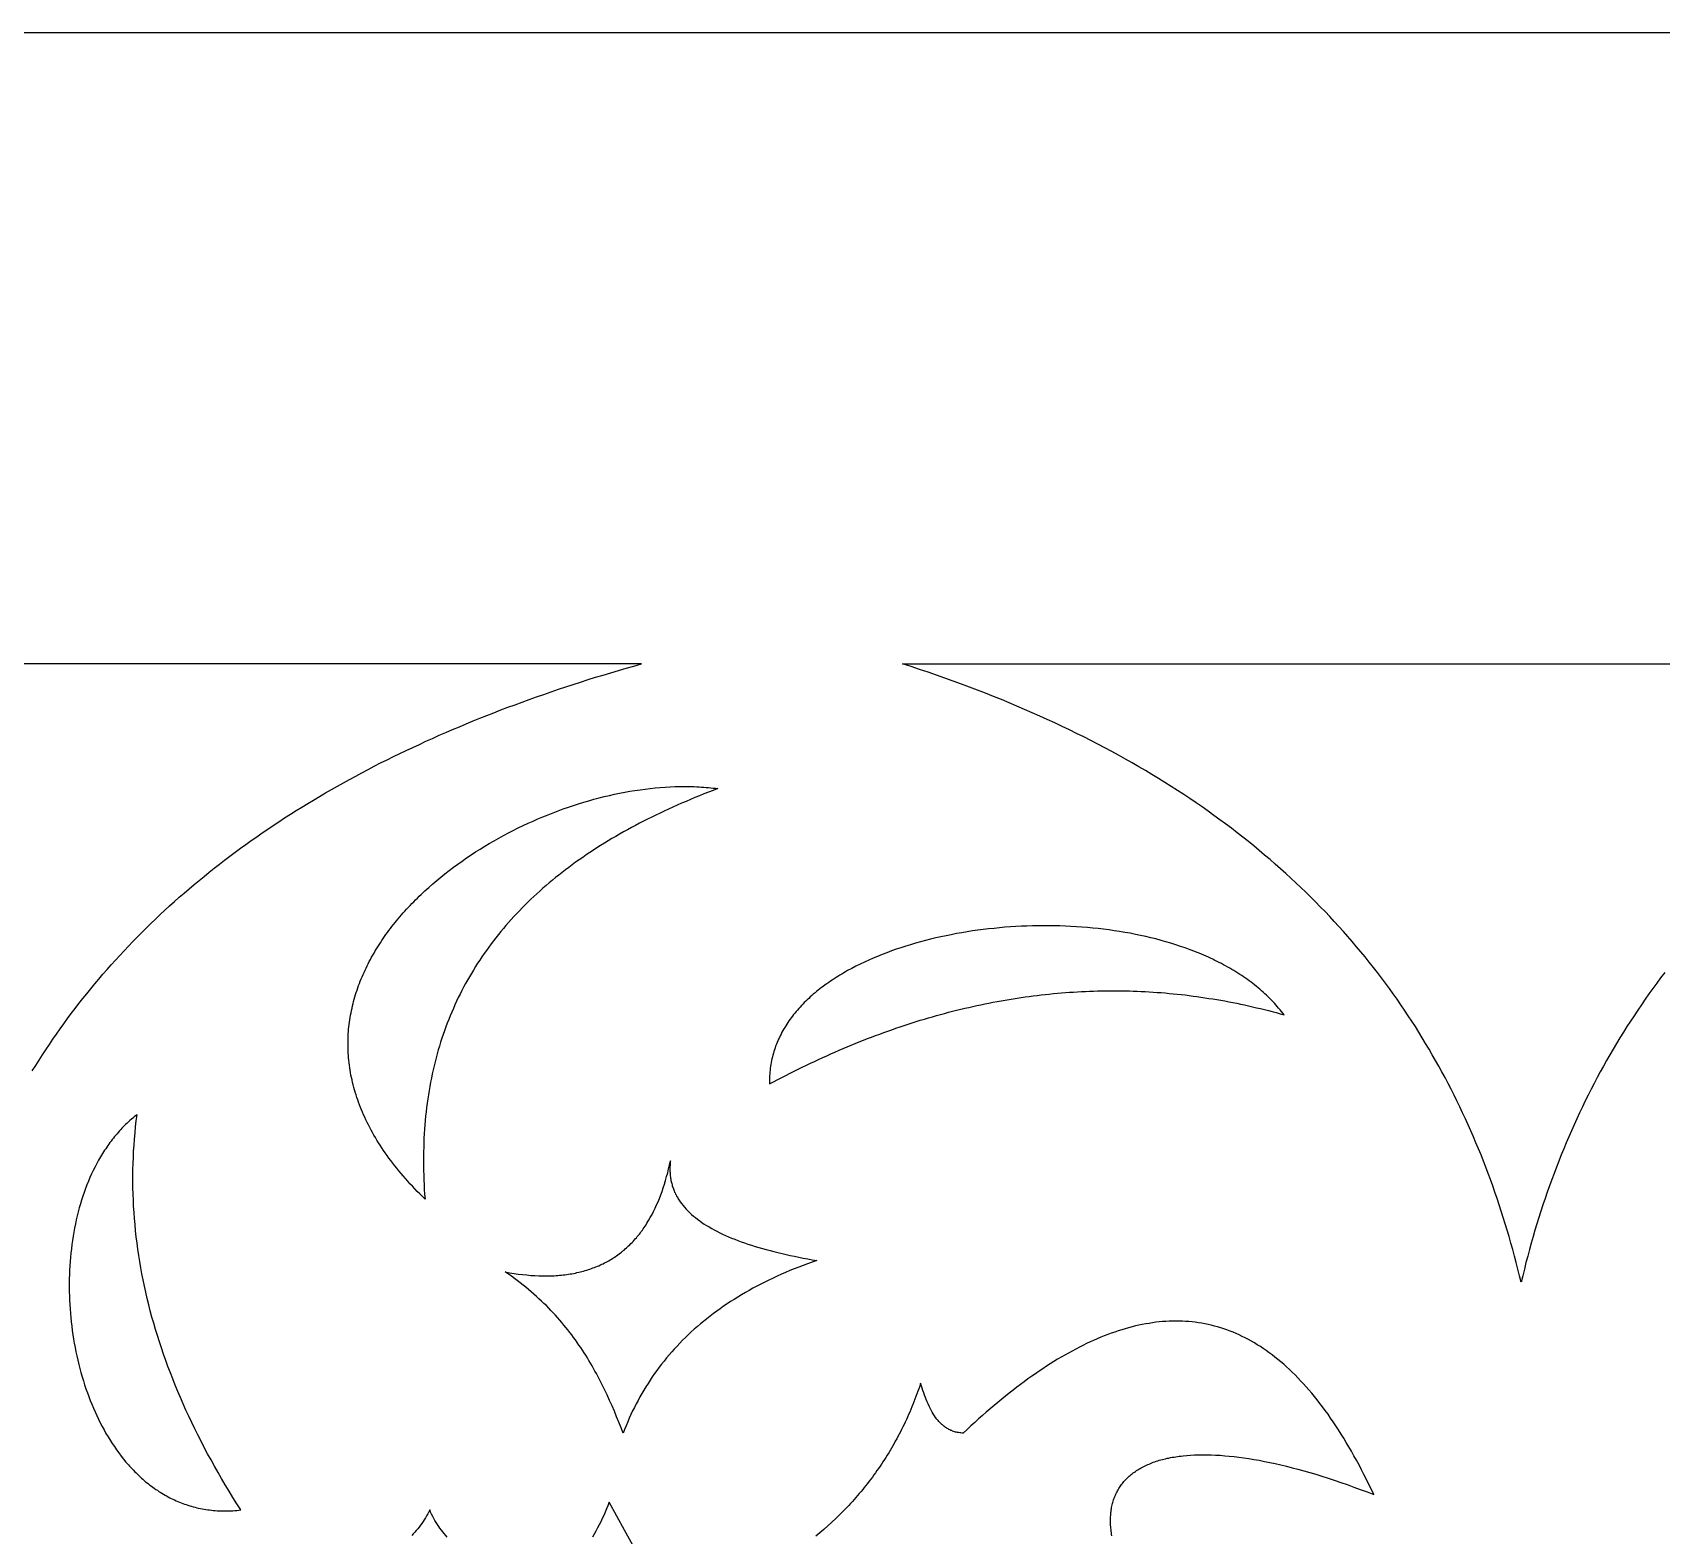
# Model space of a CAD drawing. Extents: x -4113 to -3113, y 1469 to 2469.
# Drawn here: x -3607.8 to -3453, y 2326.2 to 2469.1 of the extents above; entities that cross this region are included whole.
import ezdxf

# ---------------------------------------------------------------- set-up
doc = ezdxf.new("R2010")
doc.units = 0
doc.layers.add('PLAN_1', color=18, linetype='CONTINUOUS')

msp = doc.modelspace()

# ---------------------------------------------------------------- linework, layer by layer
at = {"layer": 'PLAN_1'}
for points in [[(-4113.04, 2469.07), (-3113.04, 2469.07), (-3113.04, 1469.07), (-4113.04, 1469.07)], [(-3570.53, 2358.2), (-3570.78, 2358.44), (-3571.03, 2358.69), (-3571.27, 2358.93), (-3571.5, 2359.18), (-3571.73, 2359.42), (-3571.96, 2359.66), (-3572.18, 2359.91), (-3572.4, 2360.15), (-3572.61, 2360.4), (-3572.81, 2360.64), (-3573.02, 2360.88), (-3573.21, 2361.13), (-3573.41, 2361.37), (-3573.6, 2361.62), (-3573.78, 2361.86), (-3573.96, 2362.1), (-3574.14, 2362.34), (-3574.31, 2362.59), (-3574.48, 2362.83), (-3574.64, 2363.07), (-3574.8, 2363.32), (-3574.95, 2363.56), (-3575.1, 2363.8), (-3575.25, 2364.04), (-3575.39, 2364.28), (-3575.52, 2364.52), (-3575.66, 2364.76), (-3575.79, 2365.01), (-3575.91, 2365.25), (-3576.03, 2365.49), (-3576.15, 2365.73), (-3576.26, 2365.97), (-3576.37, 2366.21), (-3576.47, 2366.45), (-3576.57, 2366.68), (-3576.67, 2366.92), (-3576.76, 2367.16), (-3576.85, 2367.4), (-3576.93, 2367.64), (-3577.01, 2367.87), (-3577.09, 2368.11), (-3577.16, 2368.35), (-3577.23, 2368.58), (-3577.3, 2368.82), (-3577.36, 2369.05), (-3577.42, 2369.29), (-3577.47, 2369.52), (-3577.52, 2369.76), (-3577.57, 2369.99), (-3577.61, 2370.23), (-3577.65, 2370.46), (-3577.69, 2370.69), (-3577.72, 2370.92), (-3577.75, 2371.16), (-3577.77, 2371.39), (-3577.79, 2371.62), (-3577.81, 2371.85), (-3577.83, 2372.08), (-3577.84, 2372.31), (-3577.84, 2372.54), (-3577.85, 2372.76), (-3577.85, 2372.99), (-3577.85, 2373.22), (-3577.84, 2373.45), (-3577.83, 2373.67), (-3577.82, 2373.9), (-3577.8, 2374.12), (-3577.79, 2374.35), (-3577.76, 2374.57), (-3577.74, 2374.79), (-3577.71, 2375.02), (-3577.68, 2375.24), (-3577.64, 2375.46), (-3577.61, 2375.68), (-3577.56, 2375.9), (-3577.52, 2376.12), (-3577.47, 2376.34), (-3577.42, 2376.56), (-3577.37, 2376.78), (-3577.32, 2376.99), (-3577.26, 2377.21), (-3577.19, 2377.43), (-3577.13, 2377.64), (-3577.06, 2377.85), (-3576.99, 2378.07), (-3576.92, 2378.28), (-3576.84, 2378.49), (-3576.76, 2378.7), (-3576.68, 2378.92), (-3576.6, 2379.12), (-3576.51, 2379.33), (-3576.42, 2379.54), (-3576.33, 2379.75), (-3576.23, 2379.96), (-3576.14, 2380.16), (-3576.04, 2380.37), (-3575.93, 2380.57), (-3575.83, 2380.78), (-3575.72, 2380.98), (-3575.61, 2381.18), (-3575.5, 2381.38), (-3575.38, 2381.58), (-3575.27, 2381.78), (-3575.15, 2381.98), (-3575.02, 2382.18), (-3574.9, 2382.37), (-3574.77, 2382.57), (-3574.64, 2382.77), (-3574.51, 2382.96), (-3574.38, 2383.15), (-3574.24, 2383.34), (-3574.1, 2383.54), (-3573.96, 2383.73), (-3573.82, 2383.92), (-3573.67, 2384.1), (-3573.53, 2384.29), (-3573.38, 2384.48), (-3573.23, 2384.66), (-3573.07, 2384.85), (-3572.92, 2385.03), (-3572.76, 2385.21), (-3572.6, 2385.4), (-3572.44, 2385.58), (-3572.28, 2385.76), (-3572.11, 2385.94), (-3571.94, 2386.11), (-3571.77, 2386.29), (-3571.6, 2386.46), (-3571.43, 2386.64), (-3571.26, 2386.81), (-3571.08, 2386.98), (-3570.9, 2387.15), (-3570.54, 2387.49), (-3570.17, 2387.83), (-3569.8, 2388.16), (-3569.42, 2388.48), (-3569.03, 2388.8), (-3568.64, 2389.12), (-3568.24, 2389.43), (-3567.83, 2389.74), (-3567.42, 2390.04), (-3567.01, 2390.33), (-3566.59, 2390.62), (-3566.16, 2390.91), (-3565.73, 2391.19), (-3565.3, 2391.47), (-3564.86, 2391.74), (-3564.42, 2392), (-3563.97, 2392.26), (-3563.52, 2392.51), (-3563.06, 2392.76), (-3562.61, 2393), (-3562.14, 2393.24), (-3561.68, 2393.47), (-3561.21, 2393.7), (-3560.74, 2393.92), (-3560.27, 2394.13), (-3559.8, 2394.34), (-3559.32, 2394.54), (-3558.84, 2394.73), (-3558.36, 2394.92), (-3557.88, 2395.1), (-3557.4, 2395.28), (-3556.91, 2395.45), (-3556.42, 2395.61), (-3555.94, 2395.77), (-3555.45, 2395.92), (-3554.96, 2396.06), (-3554.48, 2396.2), (-3553.99, 2396.33), (-3553.5, 2396.45), (-3553.01, 2396.56), (-3552.52, 2396.67), (-3552.04, 2396.77), (-3551.55, 2396.87), (-3551.07, 2396.96), (-3550.58, 2397.04), (-3550.1, 2397.11), (-3549.62, 2397.17), (-3549.14, 2397.23), (-3548.66, 2397.28), (-3548.19, 2397.32), (-3547.72, 2397.36), (-3547.25, 2397.38), (-3546.78, 2397.4), (-3546.31, 2397.41), (-3545.85, 2397.42), (-3545.62, 2397.42), (-3545.39, 2397.41), (-3545.17, 2397.41), (-3544.94, 2397.4), (-3544.71, 2397.39), (-3544.49, 2397.38), (-3544.26, 2397.36), (-3544.04, 2397.35), (-3543.82, 2397.33), (-3543.6, 2397.31), (-3543.38, 2397.29), (-3543.16, 2397.27), (-3542.94, 2397.24), (-3542.72, 2397.21), (-3543.16, 2397.04), (-3543.6, 2396.88), (-3544.03, 2396.71), (-3544.46, 2396.53), (-3544.89, 2396.36), (-3545.31, 2396.18), (-3545.73, 2396), (-3546.15, 2395.82), (-3546.56, 2395.64), (-3546.98, 2395.46), (-3547.38, 2395.27), (-3547.79, 2395.08), (-3548.19, 2394.89), (-3548.59, 2394.7), (-3548.99, 2394.51), (-3549.38, 2394.31), (-3549.77, 2394.12), (-3550.15, 2393.92), (-3550.54, 2393.71), (-3550.92, 2393.51), (-3551.29, 2393.3), (-3551.67, 2393.1), (-3552.04, 2392.89), (-3552.4, 2392.67), (-3552.77, 2392.46), (-3553.13, 2392.24), (-3553.48, 2392.03), (-3553.84, 2391.81), (-3554.19, 2391.58), (-3554.53, 2391.36), (-3554.88, 2391.13), (-3555.22, 2390.91), (-3555.55, 2390.67), (-3555.89, 2390.44), (-3556.22, 2390.21), (-3556.54, 2389.97), (-3556.86, 2389.73), (-3557.18, 2389.49), (-3557.5, 2389.25), (-3557.81, 2389), (-3558.12, 2388.75), (-3558.43, 2388.5), (-3558.73, 2388.25), (-3559.03, 2388), (-3559.32, 2387.74), (-3559.62, 2387.48), (-3559.9, 2387.22), (-3560.19, 2386.96), (-3560.47, 2386.69), (-3560.75, 2386.43), (-3561.02, 2386.16), (-3561.29, 2385.89), (-3561.56, 2385.61), (-3561.82, 2385.34), (-3562.08, 2385.06), (-3562.34, 2384.78), (-3562.59, 2384.49), (-3562.84, 2384.21), (-3563.08, 2383.92), (-3563.33, 2383.63), (-3563.56, 2383.34), (-3563.8, 2383.04), (-3564.03, 2382.75), (-3564.25, 2382.45), (-3564.48, 2382.15), (-3564.7, 2381.84), (-3564.91, 2381.54), (-3565.12, 2381.23), (-3565.33, 2380.92), (-3565.53, 2380.61), (-3565.74, 2380.29), (-3565.93, 2379.97), (-3566.12, 2379.65), (-3566.31, 2379.33), (-3566.5, 2379.01), (-3566.68, 2378.68), (-3566.86, 2378.35), (-3567.03, 2378.02), (-3567.2, 2377.68), (-3567.37, 2377.35), (-3567.53, 2377.01), (-3567.69, 2376.66), (-3567.84, 2376.32), (-3567.99, 2375.97), (-3568.14, 2375.62), (-3568.28, 2375.27), (-3568.42, 2374.92), (-3568.55, 2374.56), (-3568.68, 2374.2), (-3568.81, 2373.84), (-3568.93, 2373.48), (-3569.05, 2373.11), (-3569.16, 2372.74), (-3569.27, 2372.37), (-3569.38, 2372), (-3569.48, 2371.62), (-3569.58, 2371.24), (-3569.67, 2370.86), (-3569.76, 2370.48), (-3569.85, 2370.09), (-3569.93, 2369.7), (-3570.01, 2369.31), (-3570.08, 2368.91), (-3570.15, 2368.52), (-3570.21, 2368.12), (-3570.27, 2367.72), (-3570.33, 2367.31), (-3570.38, 2366.9), (-3570.43, 2366.49), (-3570.48, 2366.08), (-3570.51, 2365.67), (-3570.55, 2365.25), (-3570.58, 2364.83), (-3570.61, 2364.4), (-3570.63, 2363.98), (-3570.65, 2363.55), (-3570.66, 2363.12), (-3570.67, 2362.68), (-3570.68, 2362.25), (-3570.68, 2361.81), (-3570.68, 2361.37), (-3570.67, 2360.92), (-3570.66, 2360.48), (-3570.64, 2360.03), (-3570.62, 2359.57), (-3570.6, 2359.12), (-3570.57, 2358.66)], [(-3488.89, 2375.71), (-3489.02, 2375.87), (-3489.14, 2376.04), (-3489.28, 2376.2), (-3489.41, 2376.36), (-3489.54, 2376.51), (-3489.68, 2376.67), (-3489.82, 2376.82), (-3489.97, 2376.98), (-3490.11, 2377.13), (-3490.26, 2377.28), (-3490.41, 2377.42), (-3490.56, 2377.57), (-3490.72, 2377.71), (-3490.87, 2377.86), (-3491.03, 2378), (-3491.19, 2378.14), (-3491.36, 2378.27), (-3491.52, 2378.41), (-3491.69, 2378.55), (-3491.86, 2378.68), (-3492.03, 2378.81), (-3492.21, 2378.94), (-3492.38, 2379.07), (-3492.56, 2379.19), (-3492.74, 2379.32), (-3492.92, 2379.44), (-3493.11, 2379.56), (-3493.29, 2379.68), (-3493.48, 2379.8), (-3493.67, 2379.91), (-3493.86, 2380.03), (-3494.06, 2380.14), (-3494.25, 2380.25), (-3494.45, 2380.36), (-3494.65, 2380.47), (-3494.85, 2380.58), (-3495.05, 2380.68), (-3495.26, 2380.79), (-3495.46, 2380.89), (-3495.67, 2380.99), (-3495.88, 2381.09), (-3496.09, 2381.18), (-3496.3, 2381.28), (-3496.51, 2381.37), (-3496.73, 2381.47), (-3496.95, 2381.56), (-3497.16, 2381.64), (-3497.38, 2381.73), (-3497.83, 2381.9), (-3498.28, 2382.07), (-3498.73, 2382.22), (-3499.19, 2382.38), (-3499.65, 2382.52), (-3500.12, 2382.66), (-3500.59, 2382.79), (-3501.07, 2382.92), (-3501.55, 2383.04), (-3502.04, 2383.15), (-3502.53, 2383.26), (-3503.02, 2383.36), (-3503.52, 2383.46), (-3504.02, 2383.55), (-3504.52, 2383.63), (-3505.03, 2383.71), (-3505.53, 2383.78), (-3506.04, 2383.85), (-3506.56, 2383.91), (-3507.07, 2383.96), (-3507.59, 2384.01), (-3508.11, 2384.05), (-3508.62, 2384.09), (-3509.15, 2384.12), (-3509.67, 2384.14), (-3510.19, 2384.16), (-3510.71, 2384.17), (-3511.24, 2384.18), (-3511.76, 2384.18), (-3512.28, 2384.18), (-3512.81, 2384.17), (-3513.33, 2384.15), (-3513.86, 2384.13), (-3514.38, 2384.1), (-3514.9, 2384.07), (-3515.42, 2384.03), (-3515.94, 2383.98), (-3516.46, 2383.93), (-3516.97, 2383.88), (-3517.49, 2383.82), (-3518, 2383.75), (-3518.51, 2383.68), (-3519.02, 2383.6), (-3519.52, 2383.52), (-3520.03, 2383.43), (-3520.53, 2383.33), (-3521.02, 2383.23), (-3521.51, 2383.13), (-3522, 2383.02), (-3522.49, 2382.9), (-3522.97, 2382.78), (-3523.45, 2382.65), (-3523.92, 2382.52), (-3524.39, 2382.38), (-3524.85, 2382.24), (-3525.31, 2382.09), (-3525.77, 2381.94), (-3526.21, 2381.78), (-3526.66, 2381.62), (-3527.09, 2381.45), (-3527.53, 2381.27), (-3527.95, 2381.09), (-3528.37, 2380.91), (-3528.78, 2380.72), (-3529.19, 2380.53), (-3529.59, 2380.33), (-3529.98, 2380.12), (-3530.37, 2379.91), (-3530.56, 2379.8), (-3530.74, 2379.7), (-3530.93, 2379.59), (-3531.11, 2379.48), (-3531.29, 2379.36), (-3531.47, 2379.25), (-3531.65, 2379.14), (-3531.83, 2379.02), (-3532, 2378.9), (-3532.17, 2378.79), (-3532.34, 2378.67), (-3532.51, 2378.55), (-3532.68, 2378.42), (-3532.84, 2378.3), (-3533, 2378.18), (-3533.16, 2378.05), (-3533.32, 2377.92), (-3533.47, 2377.8), (-3533.63, 2377.67), (-3533.77, 2377.54), (-3533.92, 2377.41), (-3534.07, 2377.27), (-3534.21, 2377.14), (-3534.35, 2377), (-3534.49, 2376.87), (-3534.62, 2376.73), (-3534.76, 2376.59), (-3534.89, 2376.45), (-3535.02, 2376.31), (-3535.14, 2376.17), (-3535.26, 2376.02), (-3535.38, 2375.88), (-3535.5, 2375.73), (-3535.62, 2375.59), (-3535.73, 2375.44), (-3535.84, 2375.29), (-3535.95, 2375.14), (-3536.05, 2374.99), (-3536.15, 2374.83), (-3536.25, 2374.68), (-3536.35, 2374.52), (-3536.44, 2374.37), (-3536.53, 2374.21), (-3536.62, 2374.05), (-3536.7, 2373.89), (-3536.78, 2373.73), (-3536.86, 2373.57), (-3536.94, 2373.4), (-3537.01, 2373.24), (-3537.08, 2373.07), (-3537.14, 2372.91), (-3537.21, 2372.74), (-3537.27, 2372.57), (-3537.32, 2372.4), (-3537.38, 2372.23), (-3537.43, 2372.06), (-3537.48, 2371.88), (-3537.52, 2371.71), (-3537.56, 2371.53), (-3537.6, 2371.36), (-3537.63, 2371.18), (-3537.66, 2371), (-3537.69, 2370.82), (-3537.72, 2370.64), (-3537.74, 2370.45), (-3537.75, 2370.27), (-3537.77, 2370.09), (-3537.78, 2369.9), (-3537.79, 2369.71), (-3537.79, 2369.52), (-3537.79, 2369.34), (-3537.79, 2369.14), (-3537.4, 2369.35), (-3537.01, 2369.56), (-3536.62, 2369.76), (-3536.23, 2369.96), (-3535.84, 2370.16), (-3535.45, 2370.35), (-3535.07, 2370.55), (-3534.68, 2370.74), (-3534.29, 2370.92), (-3533.9, 2371.11), (-3533.51, 2371.29), (-3533.13, 2371.47), (-3532.74, 2371.65), (-3532.35, 2371.83), (-3531.96, 2372), (-3531.58, 2372.17), (-3531.19, 2372.34), (-3530.8, 2372.5), (-3530.42, 2372.67), (-3530.03, 2372.83), (-3529.64, 2372.99), (-3529.26, 2373.14), (-3528.87, 2373.3), (-3528.48, 2373.45), (-3528.1, 2373.6), (-3527.71, 2373.74), (-3527.32, 2373.89), (-3526.94, 2374.03), (-3526.55, 2374.17), (-3526.17, 2374.3), (-3525.78, 2374.44), (-3525.39, 2374.57), (-3525.01, 2374.7), (-3524.62, 2374.82), (-3524.24, 2374.95), (-3523.85, 2375.07), (-3523.47, 2375.19), (-3523.08, 2375.3), (-3522.7, 2375.42), (-3522.31, 2375.53), (-3521.93, 2375.64), (-3521.55, 2375.74), (-3521.16, 2375.85), (-3520.78, 2375.95), (-3520.39, 2376.05), (-3520.01, 2376.15), (-3519.62, 2376.24), (-3519.24, 2376.33), (-3518.86, 2376.42), (-3518.47, 2376.51), (-3518.09, 2376.59), (-3517.71, 2376.67), (-3517.32, 2376.75), (-3516.94, 2376.83), (-3516.56, 2376.91), (-3516.17, 2376.98), (-3515.79, 2377.05), (-3515.41, 2377.12), (-3515.03, 2377.18), (-3514.64, 2377.24), (-3514.26, 2377.3), (-3513.88, 2377.36), (-3513.5, 2377.41), (-3513.11, 2377.47), (-3512.73, 2377.52), (-3512.35, 2377.56), (-3511.97, 2377.61), (-3511.59, 2377.65), (-3511.21, 2377.69), (-3510.82, 2377.73), (-3510.44, 2377.77), (-3510.06, 2377.8), (-3509.68, 2377.83), (-3509.3, 2377.86), (-3508.92, 2377.88), (-3508.54, 2377.9), (-3508.16, 2377.93), (-3507.78, 2377.94), (-3507.4, 2377.96), (-3507.02, 2377.97), (-3506.64, 2377.98), (-3506.26, 2377.99), (-3505.88, 2378), (-3505.5, 2378), (-3505.12, 2378), (-3504.74, 2378), (-3504.36, 2378), (-3503.98, 2377.99), (-3503.6, 2377.98), (-3503.22, 2377.97), (-3502.84, 2377.95), (-3502.46, 2377.94), (-3502.08, 2377.92), (-3501.7, 2377.9), (-3501.32, 2377.87), (-3500.95, 2377.85), (-3500.57, 2377.82), (-3500.19, 2377.79), (-3499.81, 2377.75), (-3499.43, 2377.72), (-3499.06, 2377.68), (-3498.68, 2377.64), (-3498.3, 2377.6), (-3497.92, 2377.55), (-3497.54, 2377.5), (-3497.17, 2377.45), (-3496.79, 2377.4), (-3496.41, 2377.34), (-3496.04, 2377.28), (-3495.66, 2377.22), (-3495.28, 2377.16), (-3494.9, 2377.09), (-3494.53, 2377.03), (-3494.15, 2376.95), (-3493.77, 2376.88), (-3493.4, 2376.81), (-3493.02, 2376.73), (-3492.65, 2376.65), (-3492.27, 2376.57), (-3491.89, 2376.48), (-3491.52, 2376.39), (-3491.14, 2376.3), (-3490.77, 2376.21), (-3490.39, 2376.11), (-3490.02, 2376.02), (-3489.64, 2375.92), (-3489.27, 2375.81)], [(-3597.9, 2366.22), (-3598.04, 2366.12), (-3598.17, 2366.01), (-3598.31, 2365.89), (-3598.44, 2365.78), (-3598.57, 2365.66), (-3598.7, 2365.55), (-3598.83, 2365.43), (-3598.96, 2365.31), (-3599.08, 2365.18), (-3599.21, 2365.06), (-3599.33, 2364.93), (-3599.45, 2364.81), (-3599.57, 2364.68), (-3599.69, 2364.54), (-3599.8, 2364.41), (-3599.92, 2364.28), (-3600.03, 2364.14), (-3600.14, 2364), (-3600.25, 2363.86), (-3600.36, 2363.72), (-3600.47, 2363.58), (-3600.57, 2363.43), (-3600.68, 2363.29), (-3600.78, 2363.14), (-3600.88, 2362.99), (-3600.98, 2362.84), (-3601.08, 2362.69), (-3601.17, 2362.54), (-3601.36, 2362.23), (-3601.55, 2361.91), (-3601.72, 2361.59), (-3601.89, 2361.26), (-3602.06, 2360.93), (-3602.22, 2360.59), (-3602.37, 2360.25), (-3602.52, 2359.91), (-3602.66, 2359.56), (-3602.8, 2359.2), (-3602.93, 2358.84), (-3603.05, 2358.48), (-3603.17, 2358.11), (-3603.28, 2357.74), (-3603.39, 2357.37), (-3603.49, 2356.99), (-3603.58, 2356.61), (-3603.67, 2356.23), (-3603.76, 2355.84), (-3603.84, 2355.45), (-3603.91, 2355.06), (-3603.98, 2354.67), (-3604.04, 2354.27), (-3604.09, 2353.88), (-3604.14, 2353.48), (-3604.19, 2353.07), (-3604.23, 2352.67), (-3604.26, 2352.27), (-3604.29, 2351.86), (-3604.31, 2351.45), (-3604.33, 2351.04), (-3604.34, 2350.63), (-3604.34, 2350.22), (-3604.34, 2349.81), (-3604.34, 2349.4), (-3604.33, 2348.99), (-3604.31, 2348.58), (-3604.29, 2348.17), (-3604.26, 2347.76), (-3604.23, 2347.34), (-3604.19, 2346.93), (-3604.15, 2346.52), (-3604.1, 2346.11), (-3604.05, 2345.71), (-3603.99, 2345.3), (-3603.93, 2344.89), (-3603.86, 2344.49), (-3603.78, 2344.09), (-3603.7, 2343.69), (-3603.62, 2343.29), (-3603.53, 2342.89), (-3603.43, 2342.49), (-3603.33, 2342.1), (-3603.23, 2341.71), (-3603.12, 2341.32), (-3603, 2340.94), (-3602.88, 2340.56), (-3602.75, 2340.18), (-3602.62, 2339.8), (-3602.48, 2339.43), (-3602.34, 2339.06), (-3602.2, 2338.7), (-3602.04, 2338.34), (-3601.89, 2337.98), (-3601.73, 2337.63), (-3601.56, 2337.28), (-3601.39, 2336.93), (-3601.21, 2336.6), (-3601.03, 2336.26), (-3600.85, 2335.93), (-3600.65, 2335.61), (-3600.46, 2335.29), (-3600.26, 2334.97), (-3600.05, 2334.67), (-3599.84, 2334.36), (-3599.63, 2334.07), (-3599.41, 2333.78), (-3599.18, 2333.49), (-3598.95, 2333.21), (-3598.72, 2332.94), (-3598.6, 2332.81), (-3598.48, 2332.68), (-3598.36, 2332.55), (-3598.23, 2332.42), (-3598.11, 2332.29), (-3597.99, 2332.17), (-3597.86, 2332.04), (-3597.73, 2331.92), (-3597.6, 2331.8), (-3597.47, 2331.69), (-3597.34, 2331.57), (-3597.21, 2331.46), (-3597.08, 2331.34), (-3596.95, 2331.23), (-3596.81, 2331.13), (-3596.67, 2331.02), (-3596.54, 2330.91), (-3596.4, 2330.81), (-3596.26, 2330.71), (-3596.12, 2330.61), (-3595.97, 2330.52), (-3595.83, 2330.42), (-3595.69, 2330.33), (-3595.54, 2330.24), (-3595.39, 2330.15), (-3595.24, 2330.07), (-3595.1, 2329.98), (-3594.95, 2329.9), (-3594.79, 2329.82), (-3594.64, 2329.75), (-3594.49, 2329.67), (-3594.33, 2329.6), (-3594.18, 2329.53), (-3594.02, 2329.46), (-3593.86, 2329.4), (-3593.7, 2329.33), (-3593.54, 2329.27), (-3593.38, 2329.21), (-3593.22, 2329.16), (-3593.06, 2329.1), (-3592.89, 2329.05), (-3592.72, 2329), (-3592.56, 2328.96), (-3592.39, 2328.91), (-3592.22, 2328.87), (-3592.05, 2328.83), (-3591.88, 2328.8), (-3591.71, 2328.76), (-3591.53, 2328.73), (-3591.36, 2328.7), (-3591.18, 2328.67), (-3591, 2328.65), (-3590.83, 2328.63), (-3590.65, 2328.61), (-3590.47, 2328.6), (-3590.29, 2328.58), (-3590.1, 2328.57), (-3589.92, 2328.57), (-3589.74, 2328.56), (-3589.55, 2328.56), (-3589.36, 2328.56), (-3589.18, 2328.57), (-3588.99, 2328.57), (-3588.8, 2328.58), (-3588.61, 2328.59), (-3588.42, 2328.61), (-3588.22, 2328.63), (-3588.03, 2328.65), (-3588.41, 2329.25), (-3588.78, 2329.84), (-3589.15, 2330.44), (-3589.51, 2331.03), (-3589.86, 2331.63), (-3590.2, 2332.22), (-3590.54, 2332.82), (-3590.87, 2333.41), (-3591.19, 2334), (-3591.51, 2334.6), (-3591.82, 2335.19), (-3592.12, 2335.78), (-3592.41, 2336.37), (-3592.7, 2336.97), (-3592.98, 2337.56), (-3593.25, 2338.15), (-3593.52, 2338.74), (-3593.77, 2339.33), (-3594.02, 2339.92), (-3594.27, 2340.51), (-3594.51, 2341.1), (-3594.73, 2341.69), (-3594.96, 2342.28), (-3595.17, 2342.87), (-3595.38, 2343.46), (-3595.58, 2344.05), (-3595.77, 2344.64), (-3595.96, 2345.23), (-3596.14, 2345.82), (-3596.31, 2346.4), (-3596.48, 2346.99), (-3596.64, 2347.58), (-3596.79, 2348.16), (-3596.93, 2348.75), (-3597.07, 2349.34), (-3597.19, 2349.92), (-3597.32, 2350.51), (-3597.43, 2351.09), (-3597.54, 2351.68), (-3597.64, 2352.26), (-3597.73, 2352.85), (-3597.82, 2353.43), (-3597.9, 2354.02), (-3597.97, 2354.6), (-3598.03, 2355.18), (-3598.09, 2355.77), (-3598.14, 2356.35), (-3598.18, 2356.93), (-3598.22, 2357.52), (-3598.25, 2358.1), (-3598.27, 2358.68), (-3598.29, 2359.26), (-3598.29, 2359.84), (-3598.29, 2360.43), (-3598.29, 2361.01), (-3598.27, 2361.59), (-3598.25, 2362.17), (-3598.22, 2362.75), (-3598.18, 2363.33), (-3598.14, 2363.91), (-3598.09, 2364.49), (-3598.03, 2365.07), (-3597.97, 2365.64)], [(-3562.91, 2351.27), (-3562.49, 2351.2), (-3562.07, 2351.13), (-3561.67, 2351.07), (-3561.27, 2351.03), (-3560.87, 2350.99), (-3560.48, 2350.95), (-3560.09, 2350.93), (-3559.72, 2350.91), (-3559.34, 2350.9), (-3558.98, 2350.9), (-3558.61, 2350.91), (-3558.44, 2350.92), (-3558.26, 2350.92), (-3558.08, 2350.93), (-3557.91, 2350.95), (-3557.74, 2350.96), (-3557.57, 2350.98), (-3557.4, 2350.99), (-3557.23, 2351.01), (-3557.06, 2351.04), (-3556.89, 2351.06), (-3556.73, 2351.09), (-3556.57, 2351.11), (-3556.4, 2351.14), (-3556.24, 2351.17), (-3556.09, 2351.21), (-3555.93, 2351.24), (-3555.77, 2351.28), (-3555.62, 2351.32), (-3555.47, 2351.36), (-3555.31, 2351.4), (-3555.16, 2351.45), (-3555.01, 2351.5), (-3554.87, 2351.54), (-3554.72, 2351.59), (-3554.58, 2351.65), (-3554.43, 2351.7), (-3554.29, 2351.76), (-3554.15, 2351.81), (-3554.01, 2351.87), (-3553.87, 2351.94), (-3553.73, 2352), (-3553.6, 2352.06), (-3553.47, 2352.13), (-3553.33, 2352.2), (-3553.2, 2352.27), (-3553.07, 2352.34), (-3552.94, 2352.42), (-3552.82, 2352.5), (-3552.69, 2352.57), (-3552.57, 2352.65), (-3552.44, 2352.74), (-3552.32, 2352.82), (-3552.2, 2352.91), (-3552.08, 2352.99), (-3551.96, 2353.08), (-3551.85, 2353.17), (-3551.73, 2353.27), (-3551.62, 2353.36), (-3551.51, 2353.46), (-3551.39, 2353.56), (-3551.28, 2353.66), (-3551.18, 2353.76), (-3551.07, 2353.86), (-3550.96, 2353.97), (-3550.86, 2354.07), (-3550.76, 2354.18), (-3550.65, 2354.29), (-3550.55, 2354.41), (-3550.45, 2354.52), (-3550.36, 2354.64), (-3550.26, 2354.76), (-3550.16, 2354.88), (-3550.07, 2355), (-3549.98, 2355.12), (-3549.88, 2355.24), (-3549.79, 2355.37), (-3549.7, 2355.5), (-3549.62, 2355.63), (-3549.53, 2355.76), (-3549.45, 2355.9), (-3549.28, 2356.17), (-3549.12, 2356.45), (-3548.96, 2356.74), (-3548.81, 2357.03), (-3548.66, 2357.33), (-3548.52, 2357.64), (-3548.38, 2357.95), (-3548.25, 2358.27), (-3548.13, 2358.6), (-3548, 2358.93), (-3547.89, 2359.27), (-3547.78, 2359.62), (-3547.67, 2359.98), (-3547.57, 2360.34), (-3547.47, 2360.7), (-3547.38, 2361.08), (-3547.29, 2361.46), (-3547.21, 2361.85), (-3547.22, 2361.73), (-3547.23, 2361.62), (-3547.24, 2361.5), (-3547.25, 2361.39), (-3547.26, 2361.27), (-3547.26, 2361.16), (-3547.26, 2361.05), (-3547.26, 2360.94), (-3547.26, 2360.83), (-3547.25, 2360.72), (-3547.25, 2360.61), (-3547.24, 2360.5), (-3547.23, 2360.4), (-3547.21, 2360.29), (-3547.2, 2360.18), (-3547.18, 2360.08), (-3547.16, 2359.98), (-3547.14, 2359.87), (-3547.11, 2359.77), (-3547.09, 2359.67), (-3547.06, 2359.56), (-3547.03, 2359.46), (-3547, 2359.36), (-3546.96, 2359.26), (-3546.93, 2359.17), (-3546.89, 2359.07), (-3546.85, 2358.97), (-3546.81, 2358.87), (-3546.76, 2358.78), (-3546.72, 2358.68), (-3546.67, 2358.59), (-3546.62, 2358.49), (-3546.57, 2358.4), (-3546.51, 2358.31), (-3546.46, 2358.22), (-3546.4, 2358.12), (-3546.34, 2358.03), (-3546.28, 2357.94), (-3546.15, 2357.77), (-3546.01, 2357.59), (-3545.87, 2357.42), (-3545.71, 2357.25), (-3545.55, 2357.08), (-3545.39, 2356.92), (-3545.21, 2356.75), (-3545.03, 2356.59), (-3544.84, 2356.44), (-3544.64, 2356.28), (-3544.43, 2356.13), (-3544.22, 2355.98), (-3544, 2355.83), (-3543.77, 2355.69), (-3543.53, 2355.55), (-3543.29, 2355.41), (-3543.04, 2355.27), (-3542.79, 2355.14), (-3542.52, 2355), (-3542.25, 2354.87), (-3541.97, 2354.75), (-3541.69, 2354.62), (-3541.4, 2354.5), (-3541.1, 2354.38), (-3540.79, 2354.26), (-3540.48, 2354.14), (-3540.16, 2354.03), (-3539.84, 2353.92), (-3539.5, 2353.81), (-3539.16, 2353.7), (-3538.82, 2353.6), (-3538.46, 2353.5), (-3538.11, 2353.4), (-3537.74, 2353.3), (-3537.37, 2353.21), (-3536.99, 2353.11), (-3536.6, 2353.02), (-3536.21, 2352.93), (-3535.82, 2352.84), (-3535.41, 2352.76), (-3535, 2352.68), (-3534.59, 2352.6), (-3534.16, 2352.52), (-3533.74, 2352.44), (-3533.3, 2352.37), (-3533.74, 2352.21), (-3534.17, 2352.06), (-3534.6, 2351.9), (-3535.02, 2351.73), (-3535.44, 2351.57), (-3535.86, 2351.4), (-3536.26, 2351.22), (-3536.67, 2351.05), (-3537.07, 2350.87), (-3537.46, 2350.68), (-3537.85, 2350.5), (-3538.24, 2350.31), (-3538.62, 2350.11), (-3538.99, 2349.92), (-3539.37, 2349.72), (-3539.73, 2349.52), (-3540.09, 2349.31), (-3540.45, 2349.1), (-3540.8, 2348.89), (-3541.15, 2348.67), (-3541.49, 2348.45), (-3541.83, 2348.23), (-3542.16, 2348.01), (-3542.49, 2347.78), (-3542.81, 2347.54), (-3543.13, 2347.31), (-3543.44, 2347.07), (-3543.75, 2346.83), (-3544.06, 2346.58), (-3544.36, 2346.34), (-3544.65, 2346.08), (-3544.94, 2345.83), (-3545.23, 2345.57), (-3545.51, 2345.31), (-3545.78, 2345.04), (-3546.05, 2344.78), (-3546.32, 2344.51), (-3546.58, 2344.23), (-3546.84, 2343.95), (-3547.09, 2343.67), (-3547.33, 2343.39), (-3547.58, 2343.1), (-3547.81, 2342.81), (-3548.05, 2342.52), (-3548.27, 2342.22), (-3548.5, 2341.92), (-3548.71, 2341.61), (-3548.93, 2341.31), (-3549.14, 2341), (-3549.34, 2340.68), (-3549.54, 2340.37), (-3549.73, 2340.04), (-3549.92, 2339.72), (-3550.11, 2339.39), (-3550.29, 2339.06), (-3550.46, 2338.73), (-3550.63, 2338.4), (-3550.8, 2338.06), (-3550.96, 2337.71), (-3551.12, 2337.37), (-3551.27, 2337.02), (-3551.41, 2336.66), (-3551.56, 2336.31), (-3551.69, 2335.95), (-3551.9, 2336.47), (-3552.11, 2336.99), (-3552.32, 2337.51), (-3552.54, 2338.03), (-3552.76, 2338.55), (-3552.99, 2339.07), (-3553.22, 2339.58), (-3553.47, 2340.09), (-3553.59, 2340.35), (-3553.72, 2340.6), (-3553.85, 2340.85), (-3553.98, 2341.11), (-3554.11, 2341.36), (-3554.24, 2341.61), (-3554.38, 2341.86), (-3554.52, 2342.11), (-3554.66, 2342.36), (-3554.81, 2342.61), (-3554.95, 2342.86), (-3555.1, 2343.11), (-3555.26, 2343.35), (-3555.41, 2343.6), (-3555.57, 2343.84), (-3555.73, 2344.09), (-3555.9, 2344.33), (-3556.06, 2344.57), (-3556.23, 2344.81), (-3556.41, 2345.05), (-3556.59, 2345.29), (-3556.77, 2345.53), (-3556.95, 2345.76), (-3557.14, 2346), (-3557.33, 2346.23), (-3557.53, 2346.47), (-3557.73, 2346.7), (-3557.93, 2346.93), (-3558.13, 2347.16), (-3558.35, 2347.39), (-3558.56, 2347.62), (-3558.78, 2347.84), (-3559, 2348.07), (-3559.23, 2348.29), (-3559.46, 2348.51), (-3559.7, 2348.73), (-3559.94, 2348.95), (-3560.19, 2349.17), (-3560.44, 2349.39), (-3560.69, 2349.6), (-3560.95, 2349.82), (-3561.21, 2350.03), (-3561.48, 2350.24), (-3561.76, 2350.45), (-3562.04, 2350.66), (-3562.32, 2350.86), (-3562.61, 2351.07)]]:
    msp.add_lwpolyline(points, close=True, dxfattribs=at)
for points in [[(-3607.85, 2370.38), (-3607.53, 2370.89), (-3607.21, 2371.4), (-3606.89, 2371.9), (-3606.56, 2372.4), (-3606.23, 2372.9), (-3605.89, 2373.4), (-3605.55, 2373.89), (-3605.21, 2374.38), (-3604.86, 2374.87), (-3604.5, 2375.35), (-3604.15, 2375.83), (-3603.79, 2376.31), (-3603.42, 2376.78), (-3603.05, 2377.25), (-3602.68, 2377.72), (-3602.3, 2378.19), (-3601.92, 2378.65), (-3601.53, 2379.11), (-3601.14, 2379.57), (-3600.75, 2380.02), (-3600.35, 2380.47), (-3599.94, 2380.92), (-3599.54, 2381.36), (-3599.13, 2381.81), (-3598.71, 2382.25), (-3598.29, 2382.68), (-3597.87, 2383.12), (-3597.44, 2383.55), (-3597.01, 2383.97), (-3596.58, 2384.4), (-3596.14, 2384.82), (-3595.7, 2385.24), (-3595.25, 2385.65), (-3594.8, 2386.07), (-3594.34, 2386.48), (-3593.89, 2386.88), (-3593.42, 2387.29), (-3592.96, 2387.69), (-3592.48, 2388.09), (-3592.01, 2388.48), (-3591.53, 2388.87), (-3591.05, 2389.26), (-3590.56, 2389.65), (-3590.07, 2390.04), (-3589.58, 2390.42), (-3589.08, 2390.8), (-3588.57, 2391.17), (-3588.07, 2391.54), (-3587.56, 2391.91), (-3587.04, 2392.28), (-3586.52, 2392.64), (-3586, 2393.01), (-3585.48, 2393.36), (-3584.95, 2393.72), (-3584.41, 2394.07), (-3583.87, 2394.42), (-3583.33, 2394.77), (-3582.79, 2395.12), (-3582.24, 2395.46), (-3581.68, 2395.8), (-3581.13, 2396.13), (-3580.57, 2396.47), (-3580, 2396.8), (-3579.43, 2397.12), (-3578.86, 2397.45), (-3578.28, 2397.77), (-3577.7, 2398.09), (-3577.12, 2398.41), (-3576.53, 2398.72), (-3575.94, 2399.03), (-3575.35, 2399.34), (-3574.75, 2399.65), (-3574.14, 2399.95), (-3573.54, 2400.25), (-3572.93, 2400.55), (-3572.31, 2400.84), (-3571.69, 2401.13), (-3571.07, 2401.42), (-3570.45, 2401.71), (-3569.82, 2401.99), (-3569.18, 2402.28), (-3568.55, 2402.55), (-3567.91, 2402.83), (-3567.26, 2403.1), (-3566.61, 2403.37), (-3565.96, 2403.64), (-3565.31, 2403.91), (-3564.65, 2404.17), (-3563.99, 2404.43), (-3563.32, 2404.69), (-3562.65, 2404.94), (-3561.98, 2405.19), (-3561.3, 2405.44), (-3560.62, 2405.69), (-3559.93, 2405.93), (-3559.24, 2406.17), (-3558.55, 2406.41), (-3557.86, 2406.65), (-3557.16, 2406.88), (-3556.45, 2407.11), (-3555.75, 2407.34), (-3555.04, 2407.57), (-3554.32, 2407.79), (-3553.61, 2408.01), (-3552.88, 2408.23), (-3552.16, 2408.44), (-3551.43, 2408.65), (-3550.7, 2408.86), (-3549.96, 2409.07), (-3676.11, 2409.07)], [(-3452.72, 2379.72), (-3453.11, 2379.22), (-3453.48, 2378.71), (-3453.85, 2378.21), (-3454.22, 2377.7), (-3454.58, 2377.19), (-3454.94, 2376.67), (-3455.29, 2376.15), (-3455.64, 2375.63), (-3455.98, 2375.11), (-3456.32, 2374.59), (-3456.65, 2374.06), (-3456.98, 2373.53), (-3457.3, 2373), (-3457.62, 2372.46), (-3457.94, 2371.92), (-3458.24, 2371.38), (-3458.55, 2370.84), (-3458.85, 2370.29), (-3459.14, 2369.74), (-3459.43, 2369.19), (-3459.72, 2368.64), (-3460, 2368.08), (-3460.28, 2367.53), (-3460.55, 2366.97), (-3460.81, 2366.4), (-3461.08, 2365.84), (-3461.33, 2365.27), (-3461.59, 2364.7), (-3461.84, 2364.12), (-3462.08, 2363.55), (-3462.32, 2362.97), (-3462.56, 2362.39), (-3462.79, 2361.81), (-3463.02, 2361.22), (-3463.24, 2360.64), (-3463.46, 2360.05), (-3463.67, 2359.45), (-3463.88, 2358.86), (-3464.09, 2358.26), (-3464.29, 2357.66), (-3464.48, 2357.06), (-3464.68, 2356.46), (-3464.86, 2355.85), (-3465.05, 2355.24), (-3465.23, 2354.63), (-3465.4, 2354.02), (-3465.57, 2353.4), (-3465.74, 2352.79), (-3465.91, 2352.17), (-3466.06, 2351.55), (-3466.22, 2350.92), (-3466.37, 2350.3), (-3466.52, 2350.92), (-3466.68, 2351.55), (-3466.84, 2352.17), (-3467, 2352.79), (-3467.17, 2353.4), (-3467.34, 2354.02), (-3467.51, 2354.63), (-3467.69, 2355.24), (-3467.88, 2355.85), (-3468.07, 2356.46), (-3468.26, 2357.06), (-3468.46, 2357.66), (-3468.66, 2358.26), (-3468.86, 2358.86), (-3469.07, 2359.45), (-3469.29, 2360.05), (-3469.5, 2360.64), (-3469.73, 2361.22), (-3469.95, 2361.81), (-3470.18, 2362.39), (-3470.42, 2362.97), (-3470.66, 2363.55), (-3470.9, 2364.12), (-3471.15, 2364.7), (-3471.41, 2365.27), (-3471.66, 2365.84), (-3471.93, 2366.4), (-3472.19, 2366.97), (-3472.47, 2367.53), (-3472.74, 2368.08), (-3473.02, 2368.64), (-3473.31, 2369.19), (-3473.6, 2369.74), (-3473.89, 2370.29), (-3474.19, 2370.84), (-3474.5, 2371.38), (-3474.81, 2371.92), (-3475.12, 2372.46), (-3475.44, 2373), (-3475.76, 2373.53), (-3476.09, 2374.06), (-3476.42, 2374.59), (-3476.76, 2375.11), (-3477.1, 2375.63), (-3477.45, 2376.15), (-3477.8, 2376.67), (-3478.16, 2377.19), (-3478.52, 2377.7), (-3478.89, 2378.21), (-3479.26, 2378.71), (-3479.64, 2379.22), (-3480.02, 2379.72), (-3480.41, 2380.22), (-3480.8, 2380.71), (-3481.19, 2381.21), (-3481.6, 2381.7), (-3482, 2382.18), (-3482.42, 2382.67), (-3482.83, 2383.15), (-3483.26, 2383.63), (-3483.68, 2384.1), (-3484.12, 2384.58), (-3484.56, 2385.05), (-3485, 2385.52), (-3485.45, 2385.98), (-3485.9, 2386.44), (-3486.36, 2386.9), (-3486.83, 2387.36), (-3487.3, 2387.81), (-3487.77, 2388.26), (-3488.25, 2388.71), (-3488.74, 2389.15), (-3489.23, 2389.6), (-3489.73, 2390.04), (-3490.23, 2390.47), (-3490.74, 2390.9), (-3491.25, 2391.33), (-3491.77, 2391.76), (-3492.29, 2392.18), (-3492.82, 2392.61), (-3493.36, 2393.02), (-3493.9, 2393.44), (-3494.45, 2393.85), (-3495, 2394.26), (-3495.56, 2394.66), (-3496.12, 2395.07), (-3496.69, 2395.47), (-3497.26, 2395.86), (-3497.85, 2396.26), (-3498.43, 2396.65), (-3499.02, 2397.03), (-3499.62, 2397.42), (-3500.23, 2397.8), (-3500.84, 2398.18), (-3501.45, 2398.55), (-3502.07, 2398.92), (-3502.7, 2399.29), (-3503.33, 2399.66), (-3503.97, 2400.02), (-3504.62, 2400.38), (-3505.27, 2400.73), (-3505.92, 2401.08), (-3506.59, 2401.43), (-3507.26, 2401.78), (-3507.93, 2402.12), (-3508.61, 2402.46), (-3509.3, 2402.8), (-3509.99, 2403.13), (-3510.69, 2403.46), (-3511.4, 2403.78), (-3512.11, 2404.11), (-3512.82, 2404.43), (-3513.55, 2404.74), (-3514.28, 2405.05), (-3515.01, 2405.36), (-3515.76, 2405.67), (-3516.51, 2405.97), (-3517.26, 2406.27), (-3518.02, 2406.57), (-3518.79, 2406.86), (-3519.56, 2407.15), (-3520.34, 2407.43), (-3521.13, 2407.71), (-3521.92, 2407.99), (-3522.72, 2408.27), (-3523.53, 2408.54), (-3524.34, 2408.81), (-3525.16, 2409.07), (-3466.37, 2409.07), (-3407.58, 2409.07)], [(-3505.26, 2326.2), (-3505.28, 2326.34), (-3505.31, 2326.49), (-3505.32, 2326.63), (-3505.34, 2326.78), (-3505.36, 2326.92), (-3505.37, 2327.06), (-3505.38, 2327.2), (-3505.38, 2327.34), (-3505.39, 2327.47), (-3505.39, 2327.61), (-3505.39, 2327.74), (-3505.39, 2327.88), (-3505.38, 2328.01), (-3505.37, 2328.14), (-3505.36, 2328.27), (-3505.35, 2328.4), (-3505.34, 2328.52), (-3505.32, 2328.65), (-3505.3, 2328.77), (-3505.28, 2328.9), (-3505.25, 2329.02), (-3505.23, 2329.14), (-3505.2, 2329.26), (-3505.17, 2329.37), (-3505.13, 2329.49), (-3505.09, 2329.61), (-3505.06, 2329.72), (-3505.01, 2329.83), (-3504.97, 2329.94), (-3504.93, 2330.05), (-3504.88, 2330.16), (-3504.83, 2330.27), (-3504.77, 2330.37), (-3504.72, 2330.48), (-3504.66, 2330.58), (-3504.6, 2330.68), (-3504.54, 2330.78), (-3504.47, 2330.88), (-3504.41, 2330.97), (-3504.34, 2331.07), (-3504.26, 2331.16), (-3504.19, 2331.26), (-3504.11, 2331.35), (-3504.03, 2331.44), (-3503.95, 2331.53), (-3503.87, 2331.61), (-3503.78, 2331.7), (-3503.7, 2331.78), (-3503.61, 2331.86), (-3503.51, 2331.94), (-3503.42, 2332.02), (-3503.32, 2332.1), (-3503.22, 2332.18), (-3503.12, 2332.25), (-3503.02, 2332.32), (-3502.91, 2332.4), (-3502.8, 2332.47), (-3502.69, 2332.53), (-3502.58, 2332.6), (-3502.46, 2332.67), (-3502.34, 2332.73), (-3502.22, 2332.79), (-3502.1, 2332.85), (-3501.98, 2332.91), (-3501.85, 2332.97), (-3501.72, 2333.02), (-3501.59, 2333.08), (-3501.46, 2333.13), (-3501.32, 2333.18), (-3501.18, 2333.23), (-3501.04, 2333.28), (-3500.9, 2333.32), (-3500.76, 2333.37), (-3500.61, 2333.41), (-3500.46, 2333.45), (-3500.31, 2333.49), (-3500.16, 2333.52), (-3500, 2333.56), (-3499.84, 2333.59), (-3499.68, 2333.63), (-3499.52, 2333.66), (-3499.35, 2333.68), (-3499.19, 2333.71), (-3499.02, 2333.74), (-3498.85, 2333.76), (-3498.67, 2333.78), (-3498.5, 2333.8), (-3498.14, 2333.83), (-3497.78, 2333.86), (-3497.4, 2333.88), (-3497.02, 2333.89), (-3496.63, 2333.9), (-3496.23, 2333.9), (-3495.82, 2333.89), (-3495.4, 2333.87), (-3494.97, 2333.85), (-3494.54, 2333.81), (-3494.1, 2333.77), (-3493.65, 2333.72), (-3493.19, 2333.67), (-3492.72, 2333.61), (-3492.24, 2333.53), (-3491.76, 2333.46), (-3491.26, 2333.37), (-3490.76, 2333.27), (-3490.25, 2333.17), (-3489.74, 2333.06), (-3489.21, 2332.94), (-3488.68, 2332.81), (-3488.14, 2332.67), (-3487.59, 2332.53), (-3487.03, 2332.37), (-3486.46, 2332.21), (-3485.89, 2332.04), (-3485.31, 2331.86), (-3484.72, 2331.67), (-3484.12, 2331.48), (-3483.51, 2331.27), (-3482.9, 2331.06), (-3482.28, 2330.83), (-3481.65, 2330.6), (-3481.01, 2330.36), (-3480.37, 2330.11), (-3480.6, 2330.6), (-3480.83, 2331.08), (-3481.06, 2331.56), (-3481.3, 2332.02), (-3481.54, 2332.48), (-3481.77, 2332.93), (-3482.01, 2333.38), (-3482.25, 2333.81), (-3482.49, 2334.24), (-3482.74, 2334.66), (-3482.98, 2335.07), (-3483.23, 2335.48), (-3483.47, 2335.87), (-3483.72, 2336.26), (-3483.97, 2336.65), (-3484.22, 2337.02), (-3484.47, 2337.39), (-3484.72, 2337.75), (-3484.98, 2338.1), (-3485.23, 2338.44), (-3485.49, 2338.78), (-3485.75, 2339.11), (-3486, 2339.43), (-3486.26, 2339.75), (-3486.53, 2340.06), (-3486.79, 2340.36), (-3487.05, 2340.65), (-3487.32, 2340.94), (-3487.58, 2341.22), (-3487.85, 2341.49), (-3488.12, 2341.75), (-3488.39, 2342.01), (-3488.66, 2342.26), (-3488.93, 2342.5), (-3489.21, 2342.73), (-3489.48, 2342.96), (-3489.76, 2343.18), (-3490.03, 2343.4), (-3490.31, 2343.6), (-3490.59, 2343.8), (-3490.87, 2344), (-3491.15, 2344.18), (-3491.44, 2344.36), (-3491.72, 2344.53), (-3492, 2344.7), (-3492.29, 2344.85), (-3492.58, 2345), (-3492.87, 2345.15), (-3493.16, 2345.29), (-3493.45, 2345.42), (-3493.74, 2345.54), (-3494.03, 2345.65), (-3494.33, 2345.76), (-3494.62, 2345.87), (-3494.92, 2345.96), (-3495.22, 2346.05), (-3495.52, 2346.13), (-3495.82, 2346.21), (-3496.12, 2346.28), (-3496.42, 2346.34), (-3496.72, 2346.4), (-3497.03, 2346.45), (-3497.33, 2346.49), (-3497.64, 2346.52), (-3497.95, 2346.55), (-3498.25, 2346.57), (-3498.56, 2346.59), (-3498.88, 2346.6), (-3499.19, 2346.6), (-3499.5, 2346.6), (-3499.81, 2346.59), (-3500.13, 2346.57), (-3500.45, 2346.55), (-3500.76, 2346.52), (-3501.08, 2346.49), (-3501.4, 2346.44), (-3501.72, 2346.39), (-3502.04, 2346.34), (-3502.37, 2346.28), (-3502.69, 2346.21), (-3503.01, 2346.14), (-3503.34, 2346.06), (-3503.67, 2345.97), (-3503.99, 2345.88), (-3504.32, 2345.78), (-3504.65, 2345.68), (-3504.98, 2345.56), (-3505.32, 2345.45), (-3505.65, 2345.32), (-3505.98, 2345.19), (-3506.32, 2345.06), (-3506.65, 2344.92), (-3506.99, 2344.77), (-3507.33, 2344.62), (-3507.67, 2344.46), (-3508.01, 2344.29), (-3508.35, 2344.12), (-3508.69, 2343.94), (-3509.03, 2343.76), (-3509.38, 2343.57), (-3509.72, 2343.37), (-3510.07, 2343.17), (-3510.42, 2342.97), (-3510.76, 2342.75), (-3511.11, 2342.54), (-3511.46, 2342.31), (-3511.81, 2342.08), (-3512.16, 2341.85), (-3512.52, 2341.6), (-3512.87, 2341.36), (-3513.23, 2341.1), (-3513.58, 2340.84), (-3513.94, 2340.58), (-3514.29, 2340.31), (-3514.65, 2340.03), (-3515.01, 2339.75), (-3515.37, 2339.47), (-3515.73, 2339.17), (-3516.1, 2338.88), (-3516.46, 2338.57), (-3516.82, 2338.26), (-3517.19, 2337.95), (-3517.55, 2337.63), (-3517.92, 2337.3), (-3518.29, 2336.97), (-3518.66, 2336.64), (-3519.02, 2336.3), (-3519.39, 2335.95), (-3519.5, 2335.96), (-3519.61, 2335.97), (-3519.71, 2335.98), (-3519.82, 2336), (-3519.92, 2336.02), (-3520.02, 2336.04), (-3520.11, 2336.06), (-3520.21, 2336.09), (-3520.3, 2336.12), (-3520.39, 2336.15), (-3520.48, 2336.19), (-3520.57, 2336.22), (-3520.66, 2336.26), (-3520.74, 2336.31), (-3520.82, 2336.35), (-3520.91, 2336.4), (-3520.99, 2336.45), (-3521.06, 2336.5), (-3521.14, 2336.56), (-3521.22, 2336.61), (-3521.29, 2336.67), (-3521.36, 2336.73), (-3521.43, 2336.79), (-3521.5, 2336.86), (-3521.57, 2336.93), (-3521.64, 2337), (-3521.7, 2337.07), (-3521.76, 2337.14), (-3521.83, 2337.21), (-3521.89, 2337.29), (-3522.01, 2337.45), (-3522.12, 2337.61), (-3522.23, 2337.78), (-3522.34, 2337.96), (-3522.44, 2338.15), (-3522.54, 2338.33), (-3522.63, 2338.53), (-3522.72, 2338.73), (-3522.81, 2338.93), (-3522.9, 2339.14), (-3522.98, 2339.35), (-3523.06, 2339.57), (-3523.14, 2339.79), (-3523.21, 2340.01), (-3523.29, 2340.23), (-3523.43, 2340.69), (-3523.52, 2340.43), (-3523.61, 2340.18), (-3523.7, 2339.93), (-3523.79, 2339.68), (-3523.88, 2339.43), (-3523.97, 2339.18), (-3524.07, 2338.93), (-3524.17, 2338.69), (-3524.27, 2338.44), (-3524.37, 2338.2), (-3524.47, 2337.96), (-3524.58, 2337.72), (-3524.68, 2337.48), (-3524.79, 2337.25), (-3524.9, 2337.01), (-3525.01, 2336.78), (-3525.12, 2336.54), (-3525.24, 2336.31), (-3525.35, 2336.08), (-3525.47, 2335.86), (-3525.59, 2335.63), (-3525.71, 2335.4), (-3525.84, 2335.18), (-3525.96, 2334.96), (-3526.09, 2334.74), (-3526.21, 2334.52), (-3526.34, 2334.3), (-3526.47, 2334.08), (-3526.61, 2333.86), (-3526.74, 2333.65), (-3526.88, 2333.44), (-3527.01, 2333.22), (-3527.15, 2333.01), (-3527.29, 2332.8), (-3527.43, 2332.6), (-3527.58, 2332.39), (-3527.72, 2332.19), (-3527.87, 2331.98), (-3528.02, 2331.78), (-3528.17, 2331.58), (-3528.32, 2331.38), (-3528.47, 2331.18), (-3528.63, 2330.98), (-3528.79, 2330.79), (-3528.94, 2330.59), (-3529.1, 2330.4), (-3529.26, 2330.21), (-3529.43, 2330.02), (-3529.59, 2329.83), (-3529.76, 2329.64), (-3529.92, 2329.45), (-3530.09, 2329.27), (-3530.26, 2329.09), (-3530.44, 2328.9), (-3530.61, 2328.72), (-3530.78, 2328.54), (-3531.14, 2328.19), (-3531.5, 2327.83), (-3531.87, 2327.49), (-3532.24, 2327.15), (-3532.62, 2326.81), (-3533, 2326.48), (-3533.39, 2326.16)], [(-3568.42, 2326.07), (-3568.56, 2326.23), (-3568.7, 2326.4), (-3568.84, 2326.57), (-3568.98, 2326.74), (-3569.11, 2326.91), (-3569.23, 2327.09), (-3569.36, 2327.27), (-3569.47, 2327.46), (-3569.59, 2327.65), (-3569.7, 2327.84), (-3569.8, 2328.04), (-3569.9, 2328.24), (-3570, 2328.44), (-3570.09, 2328.65), (-3570.18, 2328.46), (-3570.28, 2328.27), (-3570.39, 2328.09), (-3570.49, 2327.91), (-3570.61, 2327.73), (-3570.72, 2327.55), (-3570.84, 2327.37), (-3570.97, 2327.2), (-3571.1, 2327.03), (-3571.23, 2326.86), (-3571.37, 2326.7), (-3571.51, 2326.53), (-3571.65, 2326.37), (-3571.8, 2326.21)], [(-3550.12, 2324.1), (-3551.58, 2326.74), (-3553.04, 2329.38), (-3553.1, 2329.22), (-3553.16, 2329.06), (-3553.28, 2328.75), (-3553.41, 2328.44), (-3553.54, 2328.14), (-3553.69, 2327.84), (-3553.83, 2327.54), (-3553.99, 2327.24), (-3554.14, 2326.95), (-3554.3, 2326.65), (-3554.47, 2326.36), (-3554.63, 2326.07)]]:
    msp.add_lwpolyline(points, dxfattribs=at)

doc.saveas('drawing.dxf')
